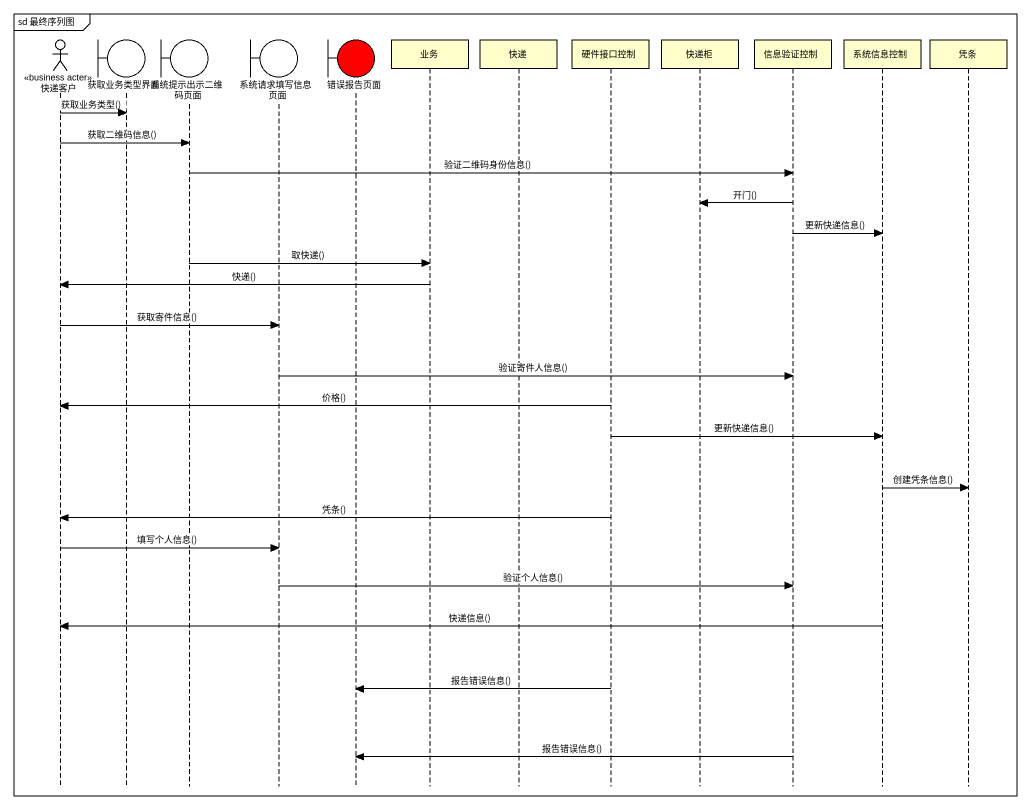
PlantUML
@startuml
mainframe sd 最终序列图
hide footbox
actor 快递客户 <<business acter>>
boundary 获取业务类型界面 #FFFFFF
boundary 系统提示出示二维码页面 #FFFFFF
boundary 系统请求填写信息页面 #FFFFFF
boundary 错误报告页面 #FF0000
participant 业务
participant 快递
participant 硬件接口控制
participant 快递柜
participant 信息验证控制
participant 系统信息控制
participant 凭条

快递客户 -> 获取业务类型界面 : 获取业务类型()
快递客户 -> 系统提示出示二维码页面 : 获取二维码信息()
系统提示出示二维码页面 -> 信息验证控制 : 验证二维码身份信息()
信息验证控制 -> 快递柜 : 开门()
信息验证控制 -> 系统信息控制 : 更新快递信息()
系统提示出示二维码页面 -> 业务 : 取快递()
业务 -> 快递客户 : 快递()
快递客户 -> 系统请求填写信息页面 : 获取寄件信息()
系统请求填写信息页面 -> 信息验证控制 : 验证寄件人信息()
硬件接口控制 -> 快递客户 : 价格()
硬件接口控制 -> 系统信息控制 : 更新快递信息()
系统信息控制 -> 凭条 : 创建凭条信息()
硬件接口控制 -> 快递客户 : 凭条()
快递客户 -> 系统请求填写信息页面 : 填写个人信息()
系统请求填写信息页面 -> 信息验证控制 : 验证个人信息()
系统信息控制 -> 快递客户 : 快递信息()
硬件接口控制 -> 错误报告页面 : 报告错误信息()
信息验证控制 -> 错误报告页面 : 报告错误信息()
@enduml
